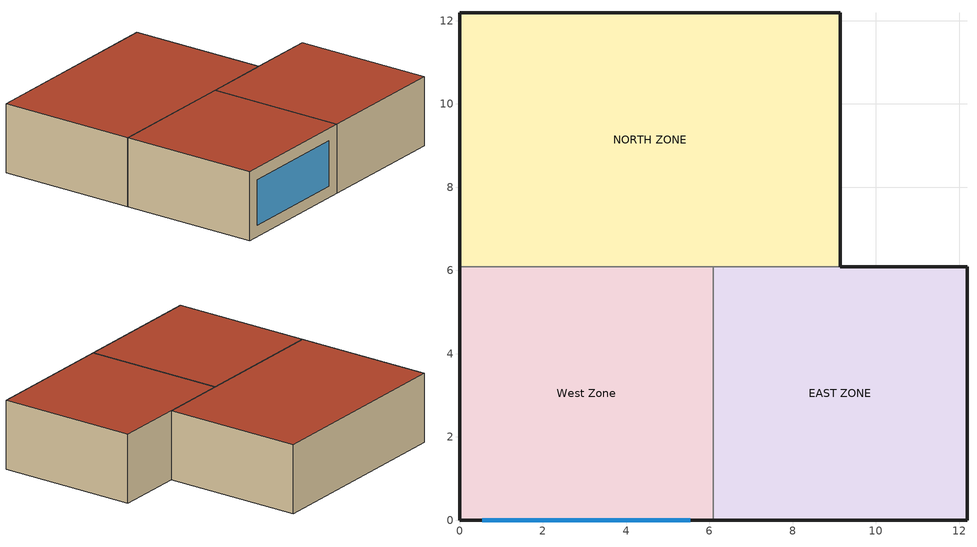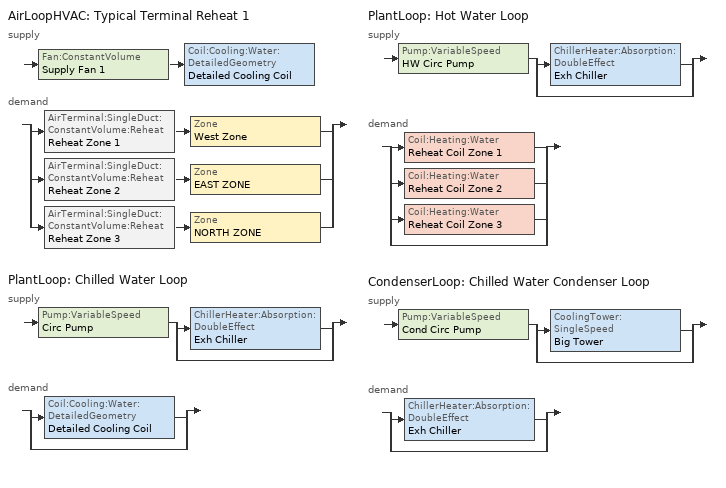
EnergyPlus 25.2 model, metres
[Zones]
West Zone
 floor adiabatic (FLOOR SLAB 8 IN): 0,0 0,6.1 6.1,6.1 6.1,0 z0
 wall outside (EXTWALL80): 0,6.1 0,0 6.1,0 z0:3.05
 wall to NORTH ZONE (PARTITION06): 6.1,6.1 0,6.1 z0:3.05
 wall to EAST ZONE (PARTITION06): 6.1,0 6.1,6.1 z0:3.05
 window (WIN-CON-LIGHT): 0.55,0 5.55,0 z0.5:2.5
 roof outside (ROOF34): 0,6.1 0,0 6.1,0 6.1,6.1 z3.05
EAST ZONE
 floor adiabatic (FLOOR SLAB 8 IN): 6.1,0 6.1,6.1 12.19,6.1 12.19,0 z0
 wall outside (EXTWALL80): 6.1,0 12.19,0 12.19,6.1 9.14,6.1 z0:3.05
 wall to NORTH ZONE (PARTITION06): 9.14,6.1 6.1,6.1 z0:3.05
 roof outside (ROOF34): 6.1,6.1 6.1,0 12.19,0 12.19,6.1 z3.05
NORTH ZONE
 floor adiabatic (FLOOR SLAB 8 IN): 0,6.1 0,12.19 9.14,12.19 9.14,6.1 z0
 wall outside (EXTWALL80): 9.14,6.1 9.14,12.19 0,12.19 0,6.1 z0:3.05
 roof outside (ROOF34): 0,12.19 0,6.1 9.14,6.1 9.14,12.19 z3.05
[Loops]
AirLoopHVAC 'Typical Terminal Reheat 1'
 supply: Fan:ConstantVolume 'Supply Fan 1' > Coil:Cooling:Water:DetailedGeometry 'Detailed Cooling Coil'
 demand: split
  | AirTerminal:SingleDuct:ConstantVolume:Reheat 'Reheat Zone 1' > Zone 'West Zone'
  | AirTerminal:SingleDuct:ConstantVolume:Reheat 'Reheat Zone 2' > Zone 'EAST ZONE'
  | AirTerminal:SingleDuct:ConstantVolume:Reheat 'Reheat Zone 3' > Zone 'NORTH ZONE'
PlantLoop 'Chilled Water Loop'
 supply: Pump:VariableSpeed 'Circ Pump' > split
  | ChillerHeater:Absorption:DoubleEffect 'Exh Chiller'
  | bypass
 demand: split
  | Coil:Cooling:Water:DetailedGeometry 'Detailed Cooling Coil'
  | bypass
PlantLoop 'Hot Water Loop'
 supply: Pump:VariableSpeed 'HW Circ Pump' > split
  | ChillerHeater:Absorption:DoubleEffect 'Exh Chiller'
  | bypass
 demand: split
  | Coil:Heating:Water 'Reheat Coil Zone 1'
  | Coil:Heating:Water 'Reheat Coil Zone 2'
  | Coil:Heating:Water 'Reheat Coil Zone 3'
  | bypass
CondenserLoop 'Chilled Water Condenser Loop'
 supply: Pump:VariableSpeed 'Cond Circ Pump' > split
  | CoolingTower:SingleSpeed 'Big Tower'
  | bypass
 demand: split
  | ChillerHeater:Absorption:DoubleEffect 'Exh Chiller'
  | bypass
[Building]
NONE: Loads convergence tolerance value=0.04; Maximum number of warmup days=25; Minimum number of warmup days=6; North axis=0; Solar distribution=FullInteriorAndExterior; Temperature convergence tolerance value=0.4; Terrain=Suburbs
[Site:GroundTemperature:BuildingSurface]
20.03, 20.03, 20.13, 20.3, 20.43, 20.52, 20.62, 20.77, 20.78, 20.55, 20.44, 20.2
[Site:Location]
CHICAGO_IL_USA TMY2-94846: Elevation=190; Latitude=42; Longitude=-87.88; Time zone=-6
[SizingPeriod:DesignDay] Barometric pressure=99063; Day of month=21; Daylight saving time indicator=No; Humidity condition type=WetBulb; Rain indicator=No; Snow indicator=No; Solar model indicator=ASHRAEClearSky
Name | Daily dry bulb temperature range | Day type | Maximum dry bulb temperature | Month | Sky clearness | Wetbulb or dewpoint at maximum dry bulb | Wind direction | Wind speed
CHICAGO_IL_USA Annual Cooling 1% Design Conditions DB/MCWB | 10.7 | SummerDesignDay | 31.5 | 7 | 1 | 23 | 230 | 5.3
CHICAGO_IL_USA Annual Heating 99% Design Conditions DB | 0 | WinterDesignDay | -17.3 | 1 | 0 | -17.3 | 270 | 4.9
[Construction]
EXTWALL80: A1 - 1 IN STUCCO, C4 - 4 IN COMMON BRICK, E1 - 3 / 4 IN PLASTER OR GYP BOARD
FLOOR SLAB 8 IN: C10 - 8 IN HW CONCRETE
PARTITION06: E1 - 3 / 4 IN PLASTER OR GYP BOARD, C6 - 8 IN CLAY TILE, E1 - 3 / 4 IN PLASTER OR GYP BOARD
ROOF34: E2 - 1 / 2 IN SLAG OR STONE, E3 - 3 / 8 IN FELT AND MEMBRANE, B5 - 1 IN DENSE INSULATION, C12 - 2 IN HW CONCRETE
WIN-CON-LIGHT: WIN-LAY-GLASS-LIGHT
[Material] Thermal absorptance=0.9
Name | Conductivity | Density | Roughness | Solar absorptance | Specific heat | Thickness | Visible absorptance
A1 - 1 IN STUCCO | 0.691831 | 1858.142 | Smooth | 0.92 | 836.8 | 0.0253898 | 0.92
B5 - 1 IN DENSE INSULATION | 0.0432394 | 91.30524 | VeryRough | 0.5 | 836.8 | 0.0253898 | 0.5
C4 - 4 IN COMMON BRICK | 0.726422 | 1922.216 | Rough | 0.76 | 836.8 | 0.101498 | 0.76
C6 - 8 IN CLAY TILE | 0.570761 | 1121.292 | Smooth | 0.82 | 836.8 | 0.203302 | 0.82
C10 - 8 IN HW CONCRETE | 1.729577 | 2242.585 | MediumRough | 0.65 | 836.8 | 0.203302 | 0.65
C12 - 2 IN HW CONCRETE | 1.729577 | 2242.585 | MediumRough | 0.65 | 836.8 | 0.0509016 | 0.65
E1 - 3 / 4 IN PLASTER OR GYP BOARD | 0.726422 | 1601.846 | Smooth | 0.92 | 836.8 | 0.01905 | 0.92
E2 - 1 / 2 IN SLAG OR STONE | 1.435549 | 881.0155 | Rough | 0.55 | 1673.6 | 0.0127102 | 0.55
E3 - 3 / 8 IN FELT AND MEMBRANE | 0.190253 | 1121.292 | Rough | 0.75 | 1673.6 | 0.00954024 | 0.75
[WindowMaterial:Glazing]
WIN-LAY-GLASS-LIGHT: Back side infrared hemispherical emissivity=0.84; Back side solar reflectance at normal incidence=0.031; Back side visible reflectance at normal incidence=0.05; Conductivity=0.9; Front side infrared hemispherical emissivity=0.84; Front side solar reflectance at normal incidence=0.031; Front side visible reflectance at normal incidence=0.05; Infrared transmittance at normal incidence=0; Optical data type=SpectralAverage; Solar transmittance at normal incidence=0.9; Thickness=0.003; Visible transmittance at normal incidence=0.9
[AirLoopHVAC]
Typical Terminal Reheat 1: Design supply air flow rate=1.3
[AirTerminal:SingleDuct:ConstantVolume:Reheat] Availability schedule=FanAndCoilAvailSched; Convergence tolerance=0.001; Minimum hot water or steam flow rate=0
Name | Maximum air flow rate | Maximum hot water or steam flow rate | Reheat coil
Reheat Zone 1 | 0.47 | 0.0013 | Reheat Coil Zone 1
Reheat Zone 2 | 0.36 | 0.0012 | Reheat Coil Zone 2
Reheat Zone 3 | 0.47 | 0.0013 | Reheat Coil Zone 3
[AvailabilityManager:Scheduled]
Reheat System 1 Avail: Schedule=FanAndCoilAvailSched
[ChillerHeater:Absorption:DoubleEffect]
Exh Chiller: Chilled water temperature lower limit=2; Condenser type=WaterCooled; Cooling capacity function of temperature curve=ExhAbsorb_CapFt; Design chilled water flow rate=0.0011; Design condenser water flow rate=0.0011; Design entering condenser water temperature=29; Design hot water flow rate=0.0043; Design leaving chilled water temperature=7; Electric input to cooling output ratio=0.01; Electric input to cooling output ratio function of part load ratio curve=ExhAbsFlatQuad; Electric input to cooling output ratio function of temperature curve=ExhAbsFlatBiQuad; Electric input to heating output ratio=0.005; Exhaust source object=Capstone C65; Fuel input to cooling output ratio function of part load ratio curve=ExhAbsorb_PLR; Fuel input to cooling output ratio function of temperature curve=ExhAbsorb_EIRFt; Fuel input to heat output ratio during heating only operation curve=ExhAbsLinearQuad; Heating capacity function of cooling capacity curve=ExhAbsInvLinearQuad; Heating to cooling capacity ratio=0.8; Maximum part load ratio=1; Minimum part load ratio=1e-06; Nominal cooling capacity=100000; Optimum part load ratio=0.6; Temperature curve input variable=EnteringCondenser; Thermal energy input to cooling output ratio=0.97; Thermal energy input to heating output ratio=1.25
[Coil:Cooling:Water:DetailedGeometry]
Detailed Cooling Coil: Availability schedule=CoolingCoilAvailSched; Coil depth=0.165098; Fin diameter=0.435072; Fin spacing=0.00181429; Fin surface area=101.716; Fin thermal conductivity=203.883; Fin thickness=0.00149998; Maximum water flow rate=0.0011; Minimum airflow area=0.810606; Number of tube rows=6; Number of tubes per row=16; Total tube inside area=6.20007; Tube depth spacing=0.0258998; Tube inside diameter=0.01445; Tube outside diameter=0.0158798; Tube outside surface area=6.23816; Tube thermal conductivity=385.765
[Coil:Heating:Water] Availability schedule=FanAndCoilAvailSched; Performance input method=UFactorTimesAreaAndDesignWaterFlowRate; Rated capacity=Autosize; Rated inlet air temperature=16.6; Rated inlet water temperature=82.2; Rated outlet air temperature=32.2; Rated outlet water temperature=71.1; U factor times area value=400
Name | Maximum water flow rate
Reheat Coil Zone 1 | 0.0013
Reheat Coil Zone 2 | 0.0012
Reheat Coil Zone 3 | 0.0018
[CondenserEquipmentList]
All Towers: Big Tower, CoolingTower:SingleSpeed
[CondenserEquipmentOperationSchemes]
Tower Loop Operation: Control scheme 1=Year Round Tower Operation; Control scheme 1 schedule=ON
[CondenserLoop]
Chilled Water Condenser Loop: Condenser equipment operation scheme=Tower Loop Operation; Condenser loop volume=Autocalculate; Fluid type=Water; Load distribution scheme=SequentialLoad; Maximum loop flow rate=0.0011; Maximum loop temperature=80; Minimum loop flow rate=0; Minimum loop temperature=10
[Controller:WaterCoil]
Main Cooling Coil Controller: Action=Reverse; Actuator variable=Flow; Control variable=Temperature; Controller convergence tolerance=0.1; Maximum actuated flow=0.0011; Minimum actuated flow=0
[CoolingTower:SingleSpeed]
Big Tower: Design air flow rate=16; Design fan power=1000; Design u factor times area value=1750; Design water flow rate=0.0011; Free convection regime air flow rate=0; Free convection regime u factor times area value=0; Performance input method=UFactorTimesAreaAndDesignWaterFlowRate
[ElectricEquipment] Design level calculation method=EquipmentLevel; Fraction latent=0; Fraction lost=0; Fraction radiant=0.3; Schedule=INTERMITTENT
Name | Design level | Zone or zonelist or space or spacelist
EAST ZONE ElecEq 1 | 1464.375 | EAST ZONE
NORTH ZONE ElecEq 1 | 2928.751 | NORTH ZONE
West Zone ElecEq 1 | 2928.751 | West Zone
[ElectricLoadCenter:Distribution]
Electric Load Center: Electrical buss type=AlternatingCurrent; Generator demand limit scheme purchased electric demand limit=0; Generator list=Backup Generators; Generator operation scheme type=DemandLimit
[ElectricLoadCenter:Generators]
Backup Generators: Generator availability schedule name 1=FanAndCoilAvailSched; Generator name 1=Capstone C65; Generator object type 1=Generator:MicroTurbine; Generator rated electric power output 1=65000
[Fan:ConstantVolume]
Supply Fan 1: Availability schedule=FanAndCoilAvailSched; Fan total efficiency=0.7; Maximum flow rate=1.3; Motor efficiency=0.9; Motor in airstream fraction=1; Pressure rise=600
[Generator:MicroTurbine]
Capstone C65: Ancillary power=4500; Electrical efficiency function of part load ratio curve=Capstone C65 Efficiency_vs_PLR; Electrical efficiency function of temperature curve=Capstone C65 Efficiency_vs_Temp; Electrical power function of temperature and elevation curve=Capstone C65 Power_vs_Temp_Elev; Exhaust air flow rate function of part load ratio curve=Capstone C65 ExhFlowRate_vs_PLR; Exhaust air flow rate function of temperature curve=Capstone C65 ExhFlowRate_vs_Inlet_Temp; Exhaust air temperature function of part load ratio curve=Capstone C65 ExhTemp_vs_PLR; Exhaust air temperature function of temperature curve=Capstone C65 ExhTemp_vs_Inlet_Temp; Fuel higher heating value=50000; Fuel lower heating value=45450; Fuel type=NaturalGas; Maximum full load electrical power output=65000; Minimum full load electrical power output=29900; Nominal exhaust air outlet temperature=350; Reference combustion air inlet humidity ratio=0.00638; Reference combustion air inlet temperature=15; Reference electrical efficiency using lower heating value=0.29; Reference electrical power output=65000; Reference elevation=0; Reference exhaust air mass flow rate=0.6; Standby power=300
[Lights] Design level calculation method=LightingLevel; End use subcategory=GeneralLights; Fraction radiant=0.2; Fraction replaceable=0; Fraction visible=0.2; Return air fraction=0; Schedule=OFFICE LIGHTING
Name | Lighting level | Zone or zonelist or space or spacelist
EAST ZONE Lights 1 | 1464.375 | EAST ZONE
NORTH ZONE Lights 1 | 878.6252 | NORTH ZONE
[People] Activity level schedule=Activity Sch; Air velocity schedule=Air Velo Sch; Carbon dioxide generation rate=3.82e-08; Clothing insulation calculation method=ClothingInsulationSchedule; Clothing insulation schedule=Clothing Sch; Fraction radiant=0.3; Mean radiant temperature calculation type=EnclosureAveraged; Number of people calculation method=People; Number of people schedule=OFFICE OCCUPANCY; Thermal comfort model 1 type=Fanger; Work efficiency schedule=Work Eff Sch
Name | Number of people | Zone or zonelist or space or spacelist
EAST ZONE | 3 | EAST ZONE
NORTH ZONE | 4 | NORTH ZONE
West Zone | 3 | West Zone
[PlantEquipmentList]
GT Only; heating plant: Exh Chiller, ChillerHeater:Absorption:DoubleEffect
[PlantEquipmentOperation:CoolingLoad] Load range 1 lower limit=0
Name | Load range 1 upper limit | Range 1 equipment list
Off Peak Operation; Peak Operation | 9e+15 | GT Only
Year Round Tower Operation | 90000000 | All Towers
[PlantEquipmentOperation:HeatingLoad]
Purchased Only: Load range 1 lower limit=0; Load range 1 upper limit=1000000; Range 1 equipment list=heating plant
[PlantEquipmentOperationSchemes]
Name | Control scheme 1 | Control scheme 1 schedule | Control scheme 2 | Control scheme 2 schedule
CW Loop Operation | Peak Operation | On Peak | Off Peak Operation | Off Peak
Hot Loop Operation | Purchased Only | ON
[PlantLoop] Fluid type=Water; Load distribution scheme=Optimal; Minimum loop flow rate=0; Plant loop volume=Autocalculate
Name | Maximum loop flow rate | Maximum loop temperature | Minimum loop temperature | Plant equipment operation scheme
Chilled Water Loop | 0.0011 | 98 | 1 | CW Loop Operation
Hot Water Loop | 0.0043 | 100 | 10 | Hot Loop Operation
[Pump:VariableSpeed] Design minimum flow rate=0; Design pump head=300000; Fraction of motor inefficiencies to fluid stream=0; Motor efficiency=0.87; Pump control type=Intermittent; Coefficient 1 of the part load performance curve=0; Coefficient 2 of the part load performance curve=1; Coefficient 3 of the part load performance curve=0; Coefficient 4 of the part load performance curve=0
Name | Design maximum flow rate | Design power consumption
Circ Pump; Cond Circ Pump | 0.0011 | 500
HW Circ Pump | 0.0043 | 2000
[SetpointManager:FollowOutdoorAirTemperature]
MyCondenserControl: Control variable=Temperature; Maximum setpoint temperature=80; Minimum setpoint temperature=10; Offset temperature difference=0; Reference temperature type=OutdoorAirWetBulb; Setpoint node or nodelist=Condenser Supply Outlet Node
[SetpointManager:Scheduled] Control variable=Temperature
Name | Schedule | Setpoint node or nodelist
Chilled Water Loop Setpoint Manager | CW Loop Temp Schedule | Chilled Water Loop Setpoint Node List
Exh Chiller Heating Outlet Node Setpoint Manager | HW Loop Temp Schedule | Exh Chiller Heating Outlet Node
Exh Chiller Outlet Node Setpoint Manager | CW Loop Temp Schedule | Exh Chiller Outlet Node
Hot Water Loop Setpoint Manager | HW Loop Temp Schedule | Hot Water Loop Setpoint Node List
Supply Air Temp Manager | Seasonal Reset Supply Air Temp Sch | Supply Air Temp Nodes
[ThermostatSetpoint:SingleCooling]
Cooling Setpoint with SB: Setpoint temperature schedule=Cooling Setpoints
[ThermostatSetpoint:SingleHeating]
Heating Setpoint with SB: Setpoint temperature schedule=Heating Setpoints
[Zone] Ceiling height=Autocalculate; Multiplier=1; Type=1; Volume=Autocalculate
EAST ZONE; NORTH ZONE; West Zone
[ZoneControl:Thermostat] Control 1=Heating Setpoint with SB; Control 2=Cooling Setpoint with SB; Control type schedule=Zone Control Type Sched
Name | Zone or zonelist
Zone 1 Thermostat | West Zone
Zone 2 Thermostat | EAST ZONE
Zone 3 Thermostat | NORTH ZONE
[Zone equipment]
West Zone: Reheat Zone 1
EAST ZONE: Reheat Zone 2
NORTH ZONE: Reheat Zone 3
[Curve:Biquadratic]
Name | Input unit type for x | Input unit type for y | Maximum value of x | Maximum value of y | Minimum value of x | Minimum value of y | Output unit type | Coefficient1 constant | Coefficient2 x | Coefficient3 x 2 | Coefficient4 y | Coefficient5 y 2 | Coefficient6 x y
Capstone C65 Power_vs_Temp_Elev | Temperature | Distance | 50 | 3050 | -17.8 | 0 | Dimensionless | 1.20277 | -0.0096713 | -4.86079e-06 | -0.000154239 | 9.11142e-09 | 8.79789e-07
ExhAbsFlatBiQuad |  |  | 50 | 50 | 0 | 0 |  | 1 | 0 | 0 | 0 | 0 | 0
ExhAbsorb_CapFt |  |  | 8.88889 | 35 | 4.44444 | 21.11111 |  | -1.15131 | -0.0801316 | -0.00945353 | 0.209867 | -0.00567055 | 0.00943605
ExhAbsorb_EIRFt |  |  | 8.88889 | 35 | 4.44444 | 21.11111 |  | 1.31195 | -0.0159283 | 0.000773725 | -0.0196279 | 0.000378351 | 5.58356e-05
[Curve:Cubic]
Name | Maximum value of x | Minimum value of x | Coefficient1 constant | Coefficient2 x | Coefficient3 x 2 | Coefficient4 x 3 | Input unit type for x | Output unit type
Capstone C65 Efficiency_vs_PLR | 1 | 0.03 | 0.21529 | 2.561463 | -3.24613 | 1.497306
Capstone C65 Efficiency_vs_Temp | 50 | -20 | 1.04022 | -0.0017314 | -6.49704e-05 | 5.13317e-07 | Temperature | Dimensionless
Capstone C65 ExhFlowRate_vs_Inlet_Temp | 50 | -20 | 1 | 0 | 0 | 0
[Curve:Quadratic]
Name | Maximum value of x | Minimum value of x | Coefficient1 constant | Coefficient2 x | Coefficient3 x 2
Capstone C65 ExhFlowRate_vs_PLR; Capstone C65 ExhTemp_vs_PLR | 1 | 0.03 | 1 | 0 | 0
Capstone C65 ExhTemp_vs_Inlet_Temp | 50 | -20 | 1 | 0 | 0
ExhAbsFlatQuad | 50 | 0 | 1 | 0 | 0
ExhAbsInvLinearQuad | 50 | 0 | 1 | -1 | 0
ExhAbsLinearQuad | 50 | 0 | 0 | 1 | 0
ExhAbsorb_PLR | 1 | 0 | 0.02628 | 0.678066 | 0.273906
[Schedule:Compact]
Activity Sch: Through: 12/31, For: AllDays, Until: 24:00, 131.8
Air Velo Sch: Through: 12/31, For: AllDays, Until: 24:00, 0.137
CW Loop Temp Schedule: Through: 12/31, For: AllDays, Until: 24:00, 6.67
Clothing Sch; ON: Through: 12/31, For: AllDays, Until: 24:00, 1
Cooling Setpoints: Through: 12/31, For: AllDays, Until:  7:00, 30, Until: 17:00, 24, Until: 24:00, 30
CoolingCoilAvailSched: Through: 3/31, For: AllDays, Until: 24:00, 0, Through: 9/30, For: WeekDays SummerDesignDay WinterDesignDay, Until: 7:00, 0, Until: 17:00, 1, Until: 24:00, 0, For: AllOtherDays, Until: 24:00, 0, Through: 12/31, For: AllDays, Until: 24:00, 0
FanAndCoilAvailSched: Through: 3/31, For: AllDays, Until: 24:00, 1, Through: 9/30, For: WeekDays SummerDesignDay WinterDesignDay, Until: 7:00, 0, Until: 17:00, 1, Until: 24:00, 0, For: AllOtherDays, Until: 24:00, 0, Through: 12/31, For: AllDays, Until: 24:00, 1
HW Loop Temp Schedule: Through: 12/31, For: AllDays, Until: 24:00, 60
Heating Setpoints: Through: 12/31, For: AllDays, Until:  7:00, 15, Until: 17:00, 20, Until: 24:00, 15
INTERMITTENT: Through: 12/31, For: WeekDays, Until: 8:00, 0, Until: 18:00, 1, Until: 24:00, 0, For: AllOtherDays, Until: 24:00, 0
OFFICE LIGHTING: Through: 12/31, For: WeekDays SummerDesignDay, Until: 6:00, 0.05, Until: 7:00, 0.2, Until: 17:00, 1, Until: 18:00, 0.5, Until: 24:00, 0.05, For: AllOtherDays, Until: 24:00, 0.05
OFFICE OCCUPANCY: Through: 12/31, For: WeekDays SummerDesignDay, Until: 6:00, 0, Until: 7:00, 0.1, Until: 8:00, 0.5, Until: 12:00, 1, Until: 13:00, 0.5, Until: 16:00, 1, Until: 17:00, 0.5, Until: 18:00, 0.1, Until: 24:00, 0, For: AllOtherDays, Until: 24:00, 0
Off Peak: Through: 12/31, For: AllDays, Until: 9:00, 1, Until: 18:00, 0, Until: 24:00, 1
On Peak: Through: 12/31, For: AllDays, Until:  9:00, 0, Until: 18:00, 1, Until: 24:00, 0
Seasonal Reset Supply Air Temp Sch: Through: 3/31, For: AllDays, Until: 24:00, 16, Through: 9/30, For: AllDays, Until: 24:00, 13, Through: 12/31, For: AllDays, Until: 24:00, 16
Work Eff Sch: Through: 12/31, For: AllDays, Until: 24:00, 0
Zone Control Type Sched: Through: 3/31, For: AllDays, Until: 24:00, 1, Through: 9/30, For: AllDays, Until: 24:00, 2, Through: 12/31, For: AllDays, Until: 24:00, 1
